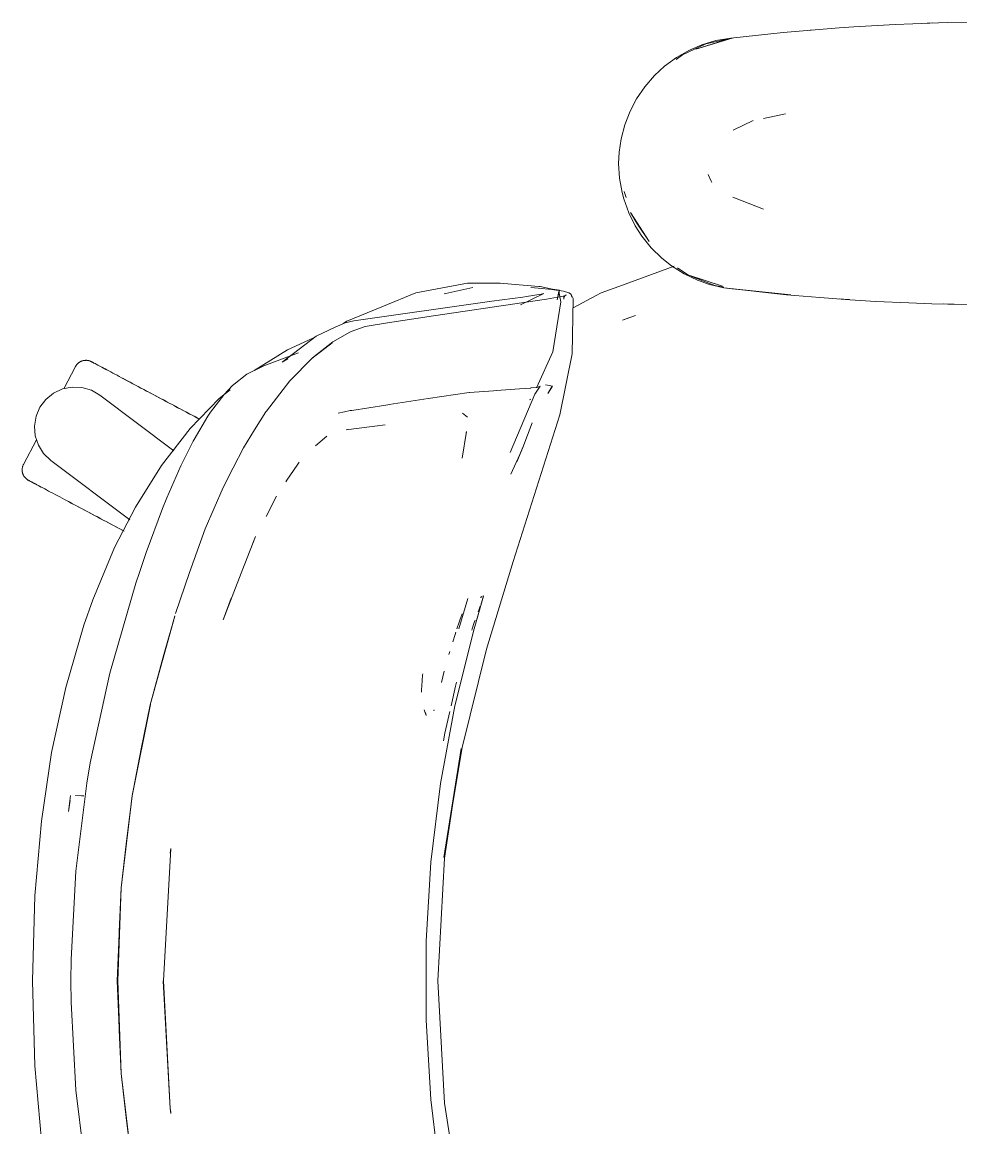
# Model space of a CAD drawing. Header units: millimetres. Extents: x 79795 to 317870, y -36033 to 97293.
# Drawn here: x 200277.1 to 200598.6, y 33480.2 to 33858.9 of the extents above; entities that cross this region are included whole.
import ezdxf

# ---------------------------------------------------------------- set-up
doc = ezdxf.new("R2010")
doc.units = ezdxf.units.MM
doc.header["$MEASUREMENT"] = 0
doc.layers.add('G-IMPT', color=8, linetype='CONTINUOUS', lineweight=9)
doc.layers.add('I-FURN', color=8, linetype='CONTINUOUS', lineweight=9)

msp = doc.modelspace()

# ---------------------------------------------------------------- linework, layer by layer
at = {"layer": 'G-IMPT'}
for p, q in [((200562, 33857.3), (200576.13, 33858.11)), ((200582.16, 33858.37), (200576.13, 33858.11)), ((200582.16, 33858.37), (200593.92, 33858.76)), ((200587.04, 33858.51), (200588.98, 33858.62)), ((200602.34, 33858.92), (200593.92, 33858.76)), ((200537.72, 33855.39), (200519.79, 33853.48)), ((200541.85, 33855.73), (200537.72, 33855.39)), ((200556.91, 33856.98), (200541.85, 33855.73)), ((200548.72, 33856.33), (200547.05, 33856.16)), ((200556.91, 33856.98), (200562, 33857.3)), ((200511.34, 33851.44), (200503.27, 33847.7)), ((200505.65, 33849.31), (200509.89, 33851.12)), ((200520.31, 33853.48), (200507.85, 33849.65)), ((200507.85, 33849.65), (200516.99, 33852.56)), ((200509.89, 33851.12), (200514.75, 33852.58)), ((200511.34, 33851.44), (200519.74, 33853.35)), ((200519.79, 33853.48), (200514.75, 33852.58)), ((200520.31, 33853.48), (200516.99, 33852.56)), ((200497.12, 33843.8), (200501.21, 33846.79)), ((200501.17, 33846.1), (200503.27, 33847.7)), ((200505.65, 33849.31), (200501.21, 33846.79)), ((200497.12, 33843.8), (200493.69, 33840.63)), ((200490.37, 33836.8), (200493.69, 33840.63)), ((200487.53, 33832.63), (200490.37, 33836.8)), ((200487.53, 33832.63), (200485.34, 33828.47)), ((200485.34, 33828.47), (200483.51, 33823.76)), ((200538.51, 33827.51), (200531.08, 33825.94)), ((200482.25, 33818.89), (200483.51, 33823.76)), ((200520.68, 33821.91), (200527.46, 33825.17)), ((200482.25, 33818.89), (200481.6, 33814.38)), ((200481.43, 33810.53), (200481.6, 33814.38)), ((200481.43, 33810.53), (200481.73, 33805.49)), ((200481.73, 33805.49), (200482.61, 33800.54)), ((200512.04, 33806.7), (200513.06, 33804.48)), ((200513.06, 33804.48), (200513.36, 33804.03)), ((200482.61, 33800.54), (200483.17, 33798.41)), ((200484.88, 33793.64), (200483.17, 33798.41)), ((200483.97, 33798.85), (200483.35, 33800.88)), ((200531.01, 33794.81), (200520.58, 33798.95)), ((200484.88, 33793.64), (200487.12, 33789.13)), ((200485.53, 33793.74), (200487.69, 33790.06)), ((200485.53, 33793.74), (200491.85, 33783.79)), ((200487.69, 33790.06), (200491.85, 33783.79)), ((200487.12, 33789.13), (200489.39, 33785.58)), ((200492.58, 33781.61), (200489.39, 33785.58)), ((200492.58, 33781.61), (200496.18, 33778.06)), ((200500.39, 33775.32), (200481.45, 33768.37)), ((200496.18, 33778.06), (200499.49, 33775.43)), ((200503.82, 33772.7), (200499.49, 33775.43)), ((200505.14, 33772.31), (200501.56, 33774.73)), ((200503.82, 33772.7), (200508.4, 33770.51)), ((200505.14, 33772.31), (200507.85, 33771.41)), ((200505.14, 33772.31), (200516.99, 33768.5)), ((200514.36, 33768.7), (200506.18, 33771.9)), ((200507.85, 33771.41), (200516.99, 33768.5)), ((200429.67, 33769.47), (200411.97, 33766.23)), ((200431.53, 33768.06), (200422.22, 33766.02)), ((200429.67, 33769.47), (200436.63, 33769.5)), ((200436.63, 33769.5), (200440.8, 33769.5)), ((200444.76, 33769.16), (200440.8, 33769.5)), ((200454.09, 33768.35), (200444.76, 33769.16)), ((200453.92, 33767.83), (200451.33, 33768.05)), ((200458.6, 33767.32), (200453.92, 33767.83)), ((200454.09, 33768.35), (200454.55, 33768.31)), ((200454.55, 33768.31), (200458.8, 33767.5)), ((200459.22, 33767.24), (200458.6, 33767.32)), ((200458.8, 33767.5), (200461.13, 33767.06)), ((200459.22, 33767.24), (200462.5, 33766.71)), ((200460.4, 33763.78), (200461.13, 33767.06)), ((200481.45, 33768.37), (200475.47, 33766.18)), ((200508.4, 33770.51), (200512.53, 33769.07)), ((200517.49, 33767.91), (200512.53, 33769.07)), ((200517.41, 33768.13), (200514.36, 33768.7)), ((200517.49, 33767.91), (200540.44, 33765.46)), ((200517.49, 33767.91), (200520.31, 33767.58)), ((200517.49, 33767.91), (200538.93, 33765.56)), ((200540.44, 33765.46), (200520.31, 33767.58)), ((200388.3, 33756.45), (200404.75, 33763.25)), ((200437.95, 33763.29), (200390.73, 33756.61)), ((200404.75, 33763.25), (200408.11, 33764.64)), ((200411.97, 33766.23), (200408.11, 33764.64)), ((200422.22, 33766.02), (200421.65, 33765.86)), ((200437.95, 33763.29), (200448.61, 33764.73)), ((200455.79, 33765.92), (200447.8, 33762.12)), ((200449.91, 33764.94), (200448.61, 33764.73)), ((200456.76, 33764.01), (200448.91, 33762.9)), ((200449.91, 33764.94), (200454.93, 33765.77)), ((200455.79, 33765.92), (200454.93, 33765.77)), ((200463.03, 33765.12), (200456.76, 33764.01)), ((200458.86, 33746.02), (200461.58, 33763.06)), ((200460.4, 33763.78), (200460.89, 33766.65)), ((200460.89, 33766.65), (200461.58, 33763.06)), ((200462.41, 33764.95), (200463.51, 33765.51)), ((200462.41, 33764.95), (200463.03, 33765.12)), ((200464.36, 33766.16), (200462.5, 33766.71)), ((200462.61, 33764.07), (200462.68, 33764.57)), ((200463.01, 33765.11), (200462.68, 33764.57)), ((200463.01, 33765.11), (200463.51, 33765.51)), ((200464.36, 33766.16), (200464.9, 33765.83)), ((200464.9, 33765.83), (200465.27, 33765.34)), ((200465.88, 33764.3), (200465.27, 33765.34)), ((200465.4, 33764.72), (200465.27, 33765.34)), ((200465.27, 33765.34), (200465.29, 33765.26)), ((200465.4, 33764.72), (200465.29, 33765.26)), ((200465.49, 33745.32), (200465.88, 33764.3)), ((200465.81, 33761.11), (200473.71, 33765.26)), ((200473.71, 33765.26), (200475.47, 33766.18)), ((200538.93, 33765.56), (200550.32, 33764.57)), ((200560.61, 33763.84), (200550.32, 33764.57)), ((200558.57, 33763.98), (200557.15, 33764.11)), ((200558.57, 33763.98), (200560.47, 33763.89)), ((200560.61, 33763.84), (200569.48, 33763.28)), ((200580.79, 33762.74), (200569.48, 33763.28)), ((200448.91, 33762.9), (200418.04, 33758.34)), ((200580.79, 33762.74), (200588.67, 33762.45)), ((200600.98, 33762.16), (200588.67, 33762.45)), ((200592.54, 33762.37), (200594.2, 33762.29)), ((200594.2, 33762.29), (200596.28, 33762.29)), ((200384.37, 33754.4), (200387.74, 33755.97)), ((200387.13, 33755.68), (200388.3, 33756.45)), ((200390.73, 33756.61), (200387.74, 33755.97)), ((200394.6, 33754.65), (200402.27, 33755.95)), ((200418.04, 33758.34), (200402.27, 33755.95)), ((200482.75, 33756.78), (200487.21, 33758.41)), ((200482.75, 33756.78), (200483.33, 33757.03)), ((200487.21, 33758.41), (200483.33, 33757.03)), ((200384.37, 33754.4), (200377.85, 33751.36)), ((200383.55, 33749.39), (200389.39, 33752.68)), ((200389.39, 33752.68), (200389.81, 33752.9)), ((200394.6, 33754.65), (200389.81, 33752.9)), ((200366.15, 33742.42), (200377.85, 33751.36)), ((200376.66, 33750.69), (200368.04, 33746.71)), ((200376.38, 33743.67), (200383.32, 33749.07)), ((200383.55, 33749.39), (200376.58, 33743.98)), ((200383.32, 33749.07), (200379.95, 33746.48)), ((200368.04, 33746.71), (200356.59, 33739.59)), ((200371.8, 33745.65), (200359.9, 33741.14)), ((200376.38, 33743.67), (200379.95, 33746.48)), ((200458.86, 33746.02), (200453.25, 33733.67)), ((200465.49, 33745.32), (200461.3, 33724.36)), ((200357.67, 33740.07), (200359.9, 33741.14)), ((200366.15, 33742.42), (200368.18, 33743.58)), ((200368.85, 33736.07), (200376.58, 33743.98)), ((200354.09, 33738.28), (200349.23, 33734.42)), ((200354.09, 33738.28), (200355.23, 33738.89)), ((200355.23, 33738.89), (200357.67, 33740.07)), ((200344.67, 33729.97), (200348.34, 33732.97)), ((200349.23, 33734.42), (200346.34, 33731.39)), ((200368.85, 33736.07), (200360.83, 33725.64)), ((200439.59, 33732.74), (200447.45, 33733.3)), ((200447.45, 33733.3), (200451.32, 33733.59)), ((200451.4, 33733.6), (200451.32, 33733.59)), ((200451.4, 33733.6), (200453.78, 33733.89)), ((200454.52, 33734.19), (200452.76, 33731.52)), ((200453.8, 33733.9), (200453.78, 33733.89)), ((200453.8, 33733.9), (200454.52, 33734.19)), ((200456.43, 33734.66), (200457.79, 33734.49)), ((200457.13, 33731.73), (200458.66, 33734.21)), ((200458.72, 33734.19), (200457.13, 33731.73)), ((200458.66, 33734.21), (200457.17, 33731.74)), ((200457.79, 33734.49), (200458.66, 33734.21)), ((200458.72, 33734.19), (200458.66, 33734.21)), ((200344.67, 33729.97), (200334.71, 33719.68)), ((200346.34, 33731.39), (200341.62, 33725.26)), ((200416.21, 33730), (200402.85, 33727.89)), ((200416.21, 33730), (200430.28, 33732.03)), ((200430.36, 33732.05), (200430.28, 33732.03)), ((200430.36, 33732.05), (200438.6, 33732.66)), ((200438.6, 33732.66), (200439.59, 33732.74)), ((200452.76, 33731.52), (200444.32, 33711.54)), ((200451.3, 33729.8), (200450.87, 33729.53)), ((200341.62, 33725.26), (200340.76, 33723.97)), ((200356.78, 33719.28), (200360.66, 33725.38)), ((200360.66, 33725.38), (200360.83, 33725.64)), ((200385.39, 33724.96), (200387.56, 33725.42)), ((200387.56, 33725.42), (200389.54, 33725.84)), ((200390.01, 33725.91), (200389.54, 33725.84)), ((200401.73, 33727.71), (200390.01, 33725.91)), ((200401.73, 33727.71), (200402.34, 33727.81)), ((200402.85, 33727.89), (200402.34, 33727.81)), ((200336.02, 33715.97), (200340.76, 33723.97)), ((200429.62, 33723.66), (200427.98, 33724.93)), ((200445.31, 33674.12), (200461.3, 33724.36)), ((200448.62, 33713.18), (200451.87, 33721.65)), ((200324.9, 33707.08), (200334.71, 33719.68)), ((200356.78, 33719.28), (200353.01, 33713.06)), ((200401.43, 33721.03), (200388.08, 33719.25)), ((200388.08, 33719.25), (200388.55, 33719.4)), ((200429.27, 33718.71), (200427.87, 33709.54)), ((200429.27, 33718.71), (200429.22, 33718.36)), ((200335.72, 33715.38), (200331.72, 33707.37)), ((200335.72, 33715.38), (200336.02, 33715.97)), ((200377.58, 33713.75), (200381.48, 33717.09)), ((200349.44, 33706.27), (200353.01, 33713.06)), ((200447.59, 33710.8), (200444.55, 33704.08)), ((200446.6, 33708.28), (200448.62, 33713.38)), ((200448.62, 33713.38), (200446.6, 33708.26)), ((200448.62, 33713.18), (200446.6, 33708.28)), ((200315.93, 33692.78), (200324.9, 33707.08)), ((200331.5, 33706.92), (200326.73, 33695.96)), ((200331.5, 33706.92), (200331.72, 33707.37)), ((200349.44, 33706.27), (200346.05, 33699.54)), ((200371.3, 33707.12), (200367.81, 33701.99)), ((200371.3, 33707.12), (200372.05, 33708.22)), ((200339.87, 33685.31), (200346.05, 33699.54)), ((200367.81, 33701.99), (200367.42, 33701.41)), ((200326.73, 33695.96), (200325.25, 33692.28)), ((200364.28, 33696.51), (200360.74, 33689.54)), ((200308.84, 33679.01), (200315.93, 33692.78)), ((200319.65, 33677.21), (200325.25, 33692.28)), ((200334.42, 33670.43), (200339.87, 33685.31)), ((200353.38, 33673.35), (200357.11, 33682.68)), ((200357.11, 33682.68), (200356.11, 33680.43)), ((200301.32, 33661.03), (200308.84, 33679.01)), ((200319.65, 33677.21), (200317.3, 33670.39)), ((200352.72, 33671.62), (200353.38, 33673.35)), ((200436.12, 33644.15), (200445.31, 33674.12)), ((200316.11, 33666.78), (200317.3, 33670.39)), ((200334.42, 33670.43), (200329.69, 33656.37)), ((200346.01, 33654.18), (200352.72, 33671.62)), ((200316.11, 33666.78), (200307.17, 33635.96)), ((200301.32, 33661.03), (200298.24, 33652.3)), ((200346.01, 33654.18), (200348.73, 33661.61)), ((200426.7, 33651.09), (200429.74, 33661.52)), ((200431.9, 33651.1), (200435.16, 33662.32)), ((200431.9, 33651.1), (200435.01, 33661.92)), ((200431.9, 33651.1), (200434.96, 33661.63)), ((200434.07, 33661.78), (200434.69, 33662.17)), ((200434.07, 33661.78), (200434.29, 33661.93)), ((200434.96, 33661.63), (200435.01, 33661.92)), ((200435.16, 33662.32), (200435.03, 33662.56)), ((200433.27, 33656.87), (200433.62, 33657.85)), ((200433.62, 33657.85), (200434.02, 33658.92)), ((200321.02, 33625.02), (200329.41, 33655.52)), ((200321.02, 33625.02), (200329.45, 33655.43)), ((200325.68, 33642.26), (200329.45, 33655.43)), ((200426.81, 33653.39), (200426.04, 33651.09)), ((200426.81, 33653.39), (200427.06, 33654.11)), ((200427.83, 33656.27), (200427.06, 33654.11)), ((200431.27, 33651.09), (200432, 33653.32)), ((200432.29, 33654.12), (200432, 33653.32)), ((200298.24, 33652.3), (200292.07, 33631.06)), ((200425.35, 33624.78), (200431.9, 33651.1)), ((200425.66, 33649.96), (200425.41, 33649.17)), ((200431.27, 33651.09), (200431.12, 33650.64)), ((200425.41, 33649.17), (200424.63, 33646.68)), ((200325.68, 33642.26), (200321.02, 33625.02)), ((200423.64, 33643.39), (200423.3, 33642.27)), ((200436.12, 33644.15), (200427.81, 33610.46)), ((200300.5, 33605.17), (200307.17, 33635.96)), ((200414.03, 33631.54), (200414.3, 33635.24)), ((200414.3, 33635.24), (200414.34, 33635.72)), ((200421.72, 33636.6), (200420.73, 33632.73)), ((200421.72, 33636.6), (200421.33, 33635.07)), ((200292.07, 33631.06), (200287.26, 33608.69)), ((200414.03, 33631.54), (200413.93, 33630.16)), ((200424.03, 33624.76), (200425.58, 33631.51)), ((200425.58, 33631.51), (200425.92, 33632.8)), ((200413.92, 33629.46), (200413.93, 33630.16)), ((200314.85, 33593.89), (200321.07, 33625.13)), ((200321.07, 33625.13), (200314.85, 33593.97)), ((200321.02, 33625.02), (200317.95, 33610)), ((200415.46, 33621.37), (200414.78, 33623.32)), ((200418.13, 33622.97), (200418.27, 33623.38)), ((200425.35, 33624.78), (200420.42, 33598.11)), ((200415.46, 33621.37), (200415.25, 33622.42)), ((200421.87, 33615.37), (200423.57, 33622.79)), ((200421.4, 33612.74), (200421.87, 33615.37)), ((200283.76, 33585.27), (200287.26, 33608.69)), ((200314.85, 33593.89), (200317.95, 33610)), ((200427.81, 33610.46), (200421.55, 33572.72)), ((200421.55, 33572.72), (200427.55, 33610.08)), ((200421.82, 33572.55), (200427.55, 33610.08)), ((200299.32, 33598.25), (200300.5, 33605.17)), ((200295.5, 33568.08), (200299.32, 33598.25)), ((200420.42, 33598.11), (200417.12, 33571.19)), ((200293.67, 33593.98), (200293.02, 33588.56)), ((200295.43, 33594.01), (200297.52, 33593.93)), ((200295.43, 33594.01), (200295.54, 33594.01)), ((200298.31, 33593.9), (200297.52, 33593.93)), ((200311.03, 33562.38), (200314.85, 33593.97)), ((200311.07, 33562.34), (200314.85, 33593.89)), ((200312.91, 33578.41), (200314.85, 33593.89)), ((200293.59, 33592.33), (200293.02, 33588.56)), ((200281.5, 33559.7), (200283.76, 33585.27)), ((200312.91, 33578.41), (200311.07, 33562.34)), ((200325.52, 33530.56), (200328.02, 33575.9)), ((200328.02, 33575.9), (200327.79, 33574.29)), ((200327.79, 33574.29), (200328.03, 33575.59)), ((200328.07, 33575.84), (200328.03, 33575.59)), ((200415.47, 33544.12), (200417.12, 33571.19)), ((200421.82, 33572.55), (200419.46, 33530.56)), ((200293.89, 33537.87), (200295.5, 33568.08)), ((200309.69, 33530.56), (200311.03, 33562.38)), ((200311.07, 33562.34), (200309.92, 33530.56)), ((200311.07, 33562.34), (200310.39, 33547.44)), ((200280.65, 33530.56), (200281.5, 33559.7)), ((200310.39, 33547.44), (200309.92, 33530.56)), ((200415.47, 33517), (200415.47, 33544.12)), ((200293.89, 33537.87), (200293.79, 33530.56)), ((200281.5, 33501.42), (200280.65, 33530.56)), ((200293.89, 33523.25), (200293.79, 33530.56)), ((200311.03, 33498.74), (200309.69, 33530.56)), ((200310.39, 33513.68), (200309.92, 33530.56)), ((200311.07, 33498.78), (200309.92, 33530.56)), ((200325.47, 33530.56), (200327.79, 33486.83)), ((200325.52, 33530.56), (200327.79, 33486.83)), ((200421.82, 33488.57), (200419.46, 33530.56)), ((200293.89, 33523.25), (200295.5, 33493.05)), ((200415.47, 33517), (200417.12, 33489.93)), ((200310.39, 33513.68), (200311.07, 33498.78)), ((200283.76, 33475.85), (200281.5, 33501.42)), ((200311.03, 33498.74), (200314.85, 33467.15)), ((200311.07, 33498.78), (200314.85, 33467.23)), ((200311.07, 33498.78), (200312.91, 33482.71)), ((200295.5, 33493.05), (200299.32, 33462.88)), ((200327.79, 33486.83), (200328.05, 33485.06)), ((200327.79, 33486.83), (200328.03, 33485.53)), ((200420.42, 33463.01), (200417.12, 33489.93)), ((200427.81, 33450.66), (200421.82, 33488.57)), ((200328.07, 33485.28), (200328.03, 33485.53)), ((200314.85, 33467.23), (200312.91, 33482.71))]:
    msp.add_line(p, q, dxfattribs=at)
at = {"layer": 'I-FURN'}
for p, q in [((200295.43, 33740.94), (200291.4, 33733.36)), ((200295.43, 33740.94), (200295.51, 33741.08)), ((200295.51, 33741.08), (200295.59, 33741.22)), ((200295.59, 33741.22), (200295.68, 33741.35)), ((200295.68, 33741.35), (200295.78, 33741.48)), ((200295.78, 33741.48), (200295.88, 33741.61)), ((200295.88, 33741.61), (200295.98, 33741.73)), ((200295.98, 33741.73), (200296.09, 33741.85)), ((200296.09, 33741.85), (200296.21, 33741.96)), ((200296.21, 33741.96), (200296.33, 33742.07)), ((200296.33, 33742.07), (200296.45, 33742.18)), ((200296.45, 33742.18), (200296.58, 33742.28)), ((200296.58, 33742.28), (200296.71, 33742.37)), ((200296.71, 33742.37), (200296.84, 33742.46)), ((200296.84, 33742.46), (200296.98, 33742.54)), ((200296.98, 33742.54), (200297.12, 33742.62)), ((200297.12, 33742.62), (200297.27, 33742.69)), ((200297.27, 33742.69), (200297.41, 33742.76)), ((200297.41, 33742.76), (200297.56, 33742.82)), ((200297.56, 33742.82), (200297.71, 33742.87)), ((200297.71, 33742.87), (200297.87, 33742.92)), ((200297.87, 33742.92), (200298.02, 33742.96)), ((200298.02, 33742.96), (200298.18, 33743)), ((200298.18, 33743), (200298.34, 33743.03)), ((200298.34, 33743.03), (200298.5, 33743.05)), ((200298.5, 33743.05), (200298.66, 33743.06)), ((200298.66, 33743.06), (200298.82, 33743.07)), ((200298.82, 33743.07), (200298.98, 33743.08)), ((200298.98, 33743.08), (200299.14, 33743.08)), ((200299.14, 33743.08), (200299.3, 33743.07)), ((200299.3, 33743.07), (200299.46, 33743.05)), ((200299.46, 33743.05), (200299.62, 33743.03)), ((200299.62, 33743.03), (200299.78, 33743)), ((200299.78, 33743), (200299.94, 33742.96)), ((200299.94, 33742.96), (200300.1, 33742.92)), ((200300.1, 33742.92), (200300.25, 33742.88)), ((200300.25, 33742.88), (200300.4, 33742.82)), ((200300.4, 33742.82), (200300.55, 33742.76)), ((200300.55, 33742.76), (200300.7, 33742.7)), ((200300.7, 33742.7), (200300.84, 33742.63)), ((200300.84, 33742.63), (200300.88, 33742.61)), ((200300.88, 33742.61), (200300.9, 33742.6)), ((200300.89, 33742.6), (200300.88, 33742.61)), ((200300.93, 33742.58), (200300.89, 33742.6)), ((200300.9, 33742.6), (200300.96, 33742.56)), ((200301.01, 33742.54), (200300.93, 33742.58)), ((200300.96, 33742.56), (200301.06, 33742.51)), ((200301.13, 33742.47), (200301.01, 33742.54)), ((200301.06, 33742.51), (200301.2, 33742.44)), ((200301.3, 33742.39), (200301.13, 33742.47)), ((200301.2, 33742.44), (200301.38, 33742.34)), ((200301.5, 33742.28), (200301.3, 33742.39)), ((200301.38, 33742.34), (200301.6, 33742.22)), ((200301.74, 33742.15), (200301.5, 33742.28)), ((200301.6, 33742.22), (200301.86, 33742.09)), ((200302.02, 33742), (200301.74, 33742.15)), ((200301.86, 33742.09), (200302.16, 33741.93)), ((200302.33, 33741.83), (200302.02, 33742)), ((200302.16, 33741.93), (200302.49, 33741.75)), ((200302.69, 33741.65), (200302.33, 33741.83)), ((200302.49, 33741.75), (200302.87, 33741.55)), ((200303.08, 33741.44), (200302.69, 33741.65)), ((200302.87, 33741.55), (200303.28, 33741.33)), ((200303.51, 33741.21), (200303.08, 33741.44)), ((200303.28, 33741.33), (200303.72, 33741.1)), ((200303.98, 33740.96), (200303.51, 33741.21)), ((200303.72, 33741.1), (200304.2, 33740.84)), ((200304.48, 33740.69), (200303.98, 33740.96)), ((200304.2, 33740.84), (200304.72, 33740.56)), ((200305.01, 33740.41), (200304.48, 33740.69)), ((200304.72, 33740.56), (200305.27, 33740.27)), ((200305.58, 33740.11), (200305.01, 33740.41)), ((200305.27, 33740.27), (200305.86, 33739.96)), ((200306.19, 33739.79), (200305.58, 33740.11)), ((200306.82, 33739.45), (200306.19, 33739.79)), ((200307.48, 33739.1), (200306.82, 33739.45)), ((200308.18, 33738.73), (200307.48, 33739.1)), ((200308.9, 33738.34), (200308.18, 33738.73)), ((200309.65, 33737.94), (200308.9, 33738.34)), ((200310.42, 33737.53), (200309.65, 33737.94)), ((200311.23, 33737.11), (200310.42, 33737.53)), ((200312.05, 33736.67), (200311.23, 33737.11)), ((200311.6, 33736.91), (200312.44, 33736.46)), ((200312.9, 33736.22), (200312.05, 33736.67)), ((200287.89, 33731.82), (200290.94, 33733.26)), ((200290.94, 33733.26), (200294.25, 33733.93)), ((200294.25, 33733.93), (200297.62, 33733.79)), ((200297.62, 33733.79), (200300.86, 33732.85)), ((200300.86, 33732.85), (200303.78, 33731.16)), ((200312.44, 33736.46), (200313.29, 33736.01)), ((200313.77, 33735.76), (200312.9, 33736.22)), ((200313.29, 33736.01), (200314.17, 33735.54)), ((200314.65, 33735.28), (200313.77, 33735.76)), ((200314.17, 33735.54), (200315.07, 33735.06)), ((200315.56, 33734.8), (200314.65, 33735.28)), ((200315.07, 33735.06), (200315.98, 33734.58)), ((200316.48, 33734.31), (200315.56, 33734.8)), ((200315.98, 33734.58), (200316.91, 33734.08)), ((200317.42, 33733.81), (200316.48, 33734.31)), ((200316.91, 33734.08), (200317.85, 33733.58)), ((200318.37, 33733.31), (200317.42, 33733.81)), ((200317.85, 33733.58), (200318.81, 33733.07)), ((200319.33, 33732.8), (200318.37, 33733.31)), ((200318.81, 33733.07), (200319.78, 33732.56)), ((200320.31, 33732.28), (200319.33, 33732.8)), ((200283.25, 33727), (200285.28, 33729.69)), ((200285.28, 33729.69), (200287.89, 33731.82)), ((200303.78, 33731.16), (200329.09, 33712.08)), ((200319.78, 33732.56), (200320.76, 33732.04)), ((200321.29, 33731.75), (200320.31, 33732.28)), ((200320.76, 33732.04), (200321.75, 33731.51)), ((200322.28, 33731.23), (200321.29, 33731.75)), ((200321.75, 33731.51), (200322.74, 33730.98)), ((200323.28, 33730.7), (200322.28, 33731.23)), ((200322.74, 33730.98), (200323.74, 33730.45)), ((200324.28, 33730.16), (200323.28, 33730.7)), ((200323.74, 33730.45), (200324.74, 33729.92)), ((200325.29, 33729.63), (200324.28, 33730.16)), ((200324.74, 33729.92), (200325.75, 33729.39)), ((200326.29, 33729.1), (200325.29, 33729.63)), ((200325.75, 33729.39), (200326.75, 33728.85)), ((200327.3, 33728.56), (200326.29, 33729.1)), ((200281.92, 33723.9), (200283.25, 33727)), ((200326.75, 33728.85), (200327.76, 33728.32)), ((200328.3, 33728.03), (200327.3, 33728.56)), ((200327.76, 33728.32), (200328.76, 33727.78)), ((200329.3, 33727.5), (200328.3, 33728.03)), ((200328.76, 33727.78), (200329.76, 33727.25)), ((200330.29, 33726.97), (200329.3, 33727.5)), ((200329.76, 33727.25), (200330.75, 33726.73)), ((200331.28, 33726.44), (200330.29, 33726.97)), ((200330.75, 33726.73), (200331.73, 33726.2)), ((200332.26, 33725.92), (200331.28, 33726.44)), ((200331.73, 33726.2), (200332.7, 33725.69)), ((200333.23, 33725.41), (200332.26, 33725.92)), ((200332.7, 33725.69), (200333.67, 33725.17)), ((200334.18, 33724.9), (200333.23, 33725.41)), ((200281.37, 33720.57), (200281.92, 33723.9)), ((200333.67, 33725.17), (200334.62, 33724.67)), ((200335.13, 33724.4), (200334.18, 33724.9)), ((200334.62, 33724.67), (200335.56, 33724.17)), ((200336.06, 33723.9), (200335.13, 33724.4)), ((200335.56, 33724.17), (200336.48, 33723.68)), ((200336.97, 33723.42), (200336.06, 33723.9)), ((200336.48, 33723.68), (200337.39, 33723.2)), ((200337.87, 33722.94), (200336.97, 33723.42)), ((200281.64, 33717.21), (200281.37, 33720.57)), ((200282.09, 33715.85), (200277.62, 33707.44)), ((200282.7, 33714), (200281.64, 33717.21)), ((200284.5, 33711.15), (200282.7, 33714)), ((200286.93, 33708.81), (200284.5, 33711.15)), ((200277.2, 33706.18), (200277.23, 33706.34)), ((200277.23, 33706.34), (200277.26, 33706.5)), ((200277.26, 33706.5), (200277.3, 33706.66)), ((200277.3, 33706.66), (200277.35, 33706.81)), ((200277.35, 33706.81), (200277.4, 33706.96)), ((200277.4, 33706.96), (200277.46, 33707.11)), ((200277.46, 33707.11), (200277.53, 33707.26)), ((200277.53, 33707.26), (200277.6, 33707.4)), ((200277.6, 33707.4), (200277.62, 33707.44)), ((200314, 33688.42), (200286.93, 33708.81)), ((200277.15, 33705.7), (200277.16, 33705.86)), ((200277.15, 33705.54), (200277.15, 33705.7)), ((200277.15, 33705.38), (200277.15, 33705.54)), ((200277.16, 33705.22), (200277.15, 33705.38)), ((200277.16, 33705.86), (200277.18, 33706.02)), ((200277.18, 33705.06), (200277.16, 33705.22)), ((200277.18, 33706.02), (200277.2, 33706.18)), ((200277.2, 33704.9), (200277.18, 33705.06)), ((200277.23, 33704.74), (200277.2, 33704.9)), ((200277.27, 33704.58), (200277.23, 33704.74)), ((200277.31, 33704.43), (200277.27, 33704.58)), ((200277.36, 33704.27), (200277.31, 33704.43)), ((200277.41, 33704.12), (200277.36, 33704.27)), ((200277.47, 33703.97), (200277.41, 33704.12)), ((200277.54, 33703.83), (200277.47, 33703.97)), ((200277.61, 33703.68), (200277.54, 33703.83)), ((200277.68, 33703.54), (200277.61, 33703.68)), ((200277.77, 33703.4), (200277.68, 33703.54)), ((200277.86, 33703.27), (200277.77, 33703.4)), ((200277.95, 33703.14), (200277.86, 33703.27)), ((200278.05, 33703.01), (200277.95, 33703.14)), ((200278.15, 33702.89), (200278.05, 33703.01)), ((200278.26, 33702.77), (200278.15, 33702.89)), ((200278.38, 33702.65), (200278.26, 33702.77)), ((200278.49, 33702.54), (200278.38, 33702.65)), ((200278.62, 33702.44), (200278.49, 33702.54)), ((200278.74, 33702.34), (200278.62, 33702.44)), ((200278.87, 33702.24), (200278.74, 33702.34)), ((200279.01, 33702.15), (200278.87, 33702.24)), ((200279.15, 33702.07), (200279.01, 33702.15)), ((200279.29, 33701.99), (200279.15, 33702.07)), ((200279.33, 33701.97), (200279.29, 33701.99)), ((200279.29, 33701.99), (200279.29, 33701.99)), ((200279.29, 33701.99), (200279.31, 33701.98)), ((200279.31, 33701.98), (200279.37, 33701.95)), ((200279.42, 33701.92), (200279.33, 33701.97)), ((200279.37, 33701.95), (200279.47, 33701.89)), ((200279.54, 33701.86), (200279.42, 33701.92)), ((200279.47, 33701.89), (200279.61, 33701.82)), ((200279.7, 33701.77), (200279.54, 33701.86)), ((200279.61, 33701.82), (200279.79, 33701.72)), ((200279.9, 33701.66), (200279.7, 33701.77)), ((200279.79, 33701.72), (200280.01, 33701.61)), ((200280.14, 33701.54), (200279.9, 33701.66)), ((200280.01, 33701.61), (200280.27, 33701.47)), ((200280.42, 33701.39), (200280.14, 33701.54)), ((200280.27, 33701.47), (200280.56, 33701.31)), ((200280.74, 33701.22), (200280.42, 33701.39)), ((200280.56, 33701.31), (200280.9, 33701.13)), ((200281.09, 33701.03), (200280.74, 33701.22)), ((200280.9, 33701.13), (200281.27, 33700.94)), ((200281.49, 33700.82), (200281.09, 33701.03)), ((200281.27, 33700.94), (200281.68, 33700.72)), ((200281.92, 33700.59), (200281.49, 33700.82)), ((200281.68, 33700.72), (200282.13, 33700.48)), ((200282.38, 33700.34), (200281.92, 33700.59)), ((200282.13, 33700.48), (200282.61, 33700.22)), ((200282.88, 33700.08), (200282.38, 33700.34)), ((200282.61, 33700.22), (200283.13, 33699.95)), ((200283.42, 33699.79), (200282.88, 33700.08)), ((200283.13, 33699.95), (200283.68, 33699.66)), ((200283.99, 33699.49), (200283.42, 33699.79)), ((200283.68, 33699.66), (200284.26, 33699.35)), ((200284.26, 33699.35), (200284.88, 33699.02)), ((200284.88, 33699.02), (200285.53, 33698.67)), ((200285.53, 33698.67), (200286.2, 33698.31)), ((200286.2, 33698.31), (200286.91, 33697.94)), ((200286.91, 33697.94), (200287.65, 33697.55)), ((200287.65, 33697.55), (200288.41, 33697.14)), ((200288.41, 33697.14), (200289.19, 33696.72)), ((200289.19, 33696.72), (200290.01, 33696.29)), ((200290.01, 33696.29), (200290.84, 33695.85)), ((200290.84, 33695.85), (200291.7, 33695.39)), ((200291.7, 33695.39), (200292.58, 33694.92)), ((200292.58, 33694.92), (200293.47, 33694.45)), ((200293.96, 33694.19), (200293.06, 33694.67)), ((200293.47, 33694.45), (200294.39, 33693.96)), ((200294.89, 33693.7), (200293.96, 33694.19)), ((200294.39, 33693.96), (200295.31, 33693.47)), ((200295.82, 33693.2), (200294.89, 33693.7)), ((200295.31, 33693.47), (200296.26, 33692.97)), ((200296.77, 33692.69), (200295.82, 33693.2)), ((200296.26, 33692.97), (200297.22, 33692.46)), ((200297.74, 33692.18), (200296.77, 33692.69)), ((200297.22, 33692.46), (200298.19, 33691.94)), ((200298.71, 33691.66), (200297.74, 33692.18)), ((200298.19, 33691.94), (200299.16, 33691.42)), ((200299.7, 33691.14), (200298.71, 33691.66)), ((200299.16, 33691.42), (200300.15, 33690.9)), ((200300.69, 33690.61), (200299.7, 33691.14)), ((200300.15, 33690.9), (200301.14, 33690.37)), ((200301.68, 33690.08), (200300.69, 33690.61)), ((200301.14, 33690.37), (200302.14, 33689.84)), ((200302.69, 33689.55), (200301.68, 33690.08)), ((200302.14, 33689.84), (200303.15, 33689.3)), ((200303.69, 33689.02), (200302.69, 33689.55)), ((200303.15, 33689.3), (200304.15, 33688.77)), ((200304.69, 33688.48), (200303.69, 33689.02)), ((200304.15, 33688.77), (200305.16, 33688.23)), ((200305.7, 33687.95), (200304.69, 33688.48)), ((200305.16, 33688.23), (200306.16, 33687.7)), ((200306.7, 33687.41), (200305.7, 33687.95)), ((200306.16, 33687.7), (200307.16, 33687.17)), ((200307.7, 33686.88), (200306.7, 33687.41)), ((200307.16, 33687.17), (200308.16, 33686.64)), ((200308.7, 33686.35), (200307.7, 33686.88)), ((200308.16, 33686.64), (200309.15, 33686.11)), ((200309.68, 33685.83), (200308.7, 33686.35)), ((200309.15, 33686.11), (200310.13, 33685.59)), ((200310.66, 33685.31), (200309.68, 33685.83)), ((200310.13, 33685.59), (200311.11, 33685.07)), ((200311.63, 33684.79), (200310.66, 33685.31)), ((200311.11, 33685.07), (200312.07, 33684.56))]:
    msp.add_line(p, q, dxfattribs=at)

doc.saveas('drawing.dxf')
